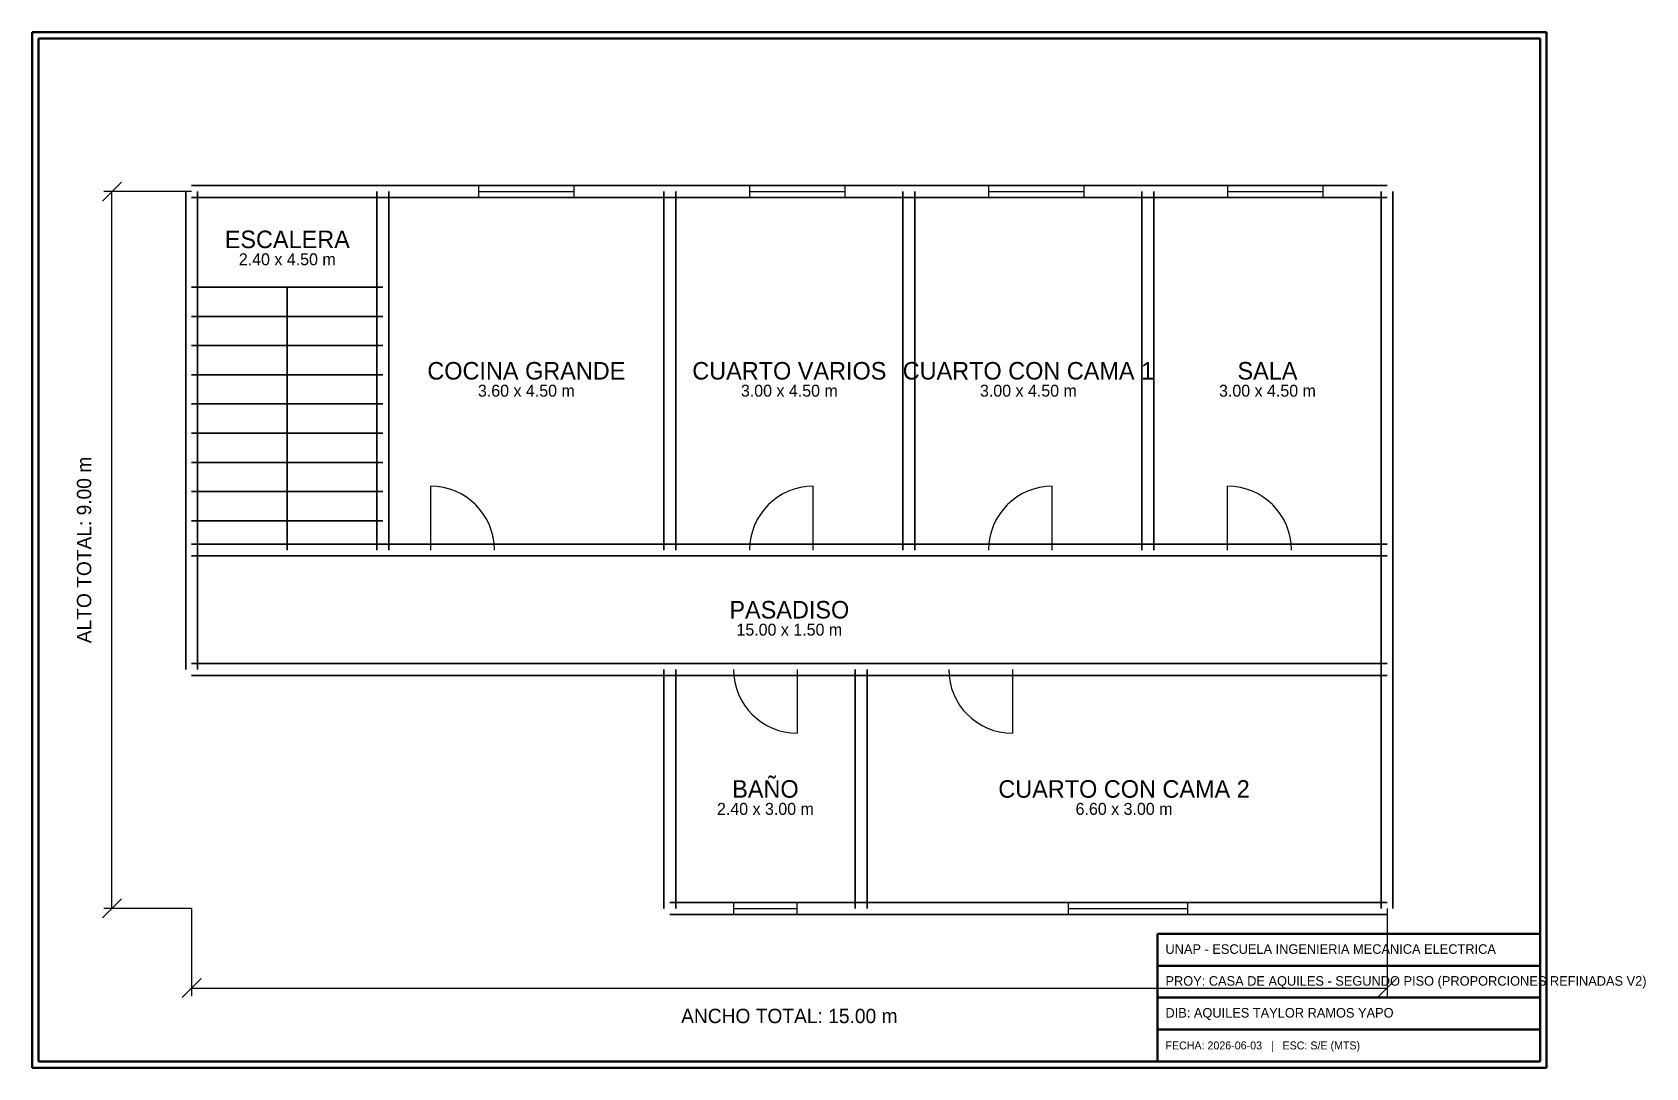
# Model space of a CAD drawing. Header units: metres. Extents: x -2 to 18.2, y -2 to 11.
import ezdxf
from ezdxf.enums import TextEntityAlignment as Align

# ---------------------------------------------------------------- set-up
doc = ezdxf.new("R2010")
doc.units = ezdxf.units.M
for name, color, linetype in [('COTAS', 8, 'Continuous'), ('PUERTAS', 1, 'Continuous'), ('TEXTOS', 2, 'Continuous'), ('VENTANAS', 4, 'Continuous')]:
    doc.layers.add(name, color=color, linetype=linetype)
doc.layers.add('MARCO', color=7, linetype='Continuous', lineweight=50)
doc.layers.add('MUROS', color=7, linetype='Continuous', lineweight=35)

msp = doc.modelspace()

# ---------------------------------------------------------------- linework, layer by layer
at = {"layer": 'COTAS'}
for p, q in [((-1.12, 8.88), (-0.88, 9.12)), ((0, 9), (-1.1, 9)), ((-1, 0), (-1, 9)), ((-1.12, -0.12), (-0.88, 0.12)), ((0, 0), (-1.1, 0)), ((0, 0), (0, -1.1)), ((15, 0), (15, -1.1)), ((-0.12, -1.12), (0.12, -0.88)), ((0, -1), (15, -1)), ((14.88, -1.12), (15.12, -0.88))]:
    msp.add_line(p, q, dxfattribs=at)
at = {"layer": 'MARCO'}
for p, q in [((17, 11), (-2, 11)), ((-2, 11), (-2, -2)), ((17, -2), (17, 11)), ((16.92, 10.92), (-1.92, 10.92)), ((-1.92, 10.92), (-1.92, -1.92)), ((16.92, -1.92), (16.92, 10.92)), ((12.12, -1.92), (12.12, -0.32)), ((12.12, -0.32), (16.92, -0.32)), ((12.12, -0.72), (16.92, -0.72)), ((12.12, -1.12), (16.92, -1.12)), ((12.12, -1.52), (16.92, -1.52)), ((-2, -2), (17, -2)), ((-1.92, -1.92), (16.92, -1.92))]:
    msp.add_line(p, q, dxfattribs=at)
at = {"layer": 'MUROS'}
for p, q in [((-0.075, 4.5), (-0.075, 9)), ((0, 9.075), (2.4, 9.075)), ((0, 8.925), (2.4, 8.925)), ((0.075, 4.5), (0.075, 9)), ((2.325, 4.5), (2.325, 9)), ((2.4, 9.075), (6, 9.075)), ((2.4, 8.925), (6, 8.925)), ((2.475, 4.5), (2.475, 9)), ((5.925, 4.5), (5.925, 9)), ((6, 9.075), (9, 9.075)), ((6, 8.925), (9, 8.925)), ((6.075, 4.5), (6.075, 9)), ((8.925, 4.5), (8.925, 9)), ((9, 9.075), (12, 9.075)), ((9, 8.925), (12, 8.925)), ((9.075, 4.5), (9.075, 9)), ((11.925, 4.5), (11.925, 9)), ((12, 9.075), (15, 9.075)), ((12, 8.925), (15, 8.925)), ((12.075, 4.5), (12.075, 9)), ((14.925, 4.5), (14.925, 9)), ((15.075, 4.5), (15.075, 9)), ((0, 7.8), (2.4, 7.8)), ((1.2, 4.5), (1.2, 7.8)), ((0, 7.433), (1.2, 7.433)), ((1.2, 7.433), (2.4, 7.433)), ((0, 7.067), (1.2, 7.067)), ((1.2, 7.067), (2.4, 7.067)), ((0, 6.7), (1.2, 6.7)), ((1.2, 6.7), (2.4, 6.7)), ((0, 6.333), (1.2, 6.333)), ((1.2, 6.333), (2.4, 6.333)), ((0, 5.967), (1.2, 5.967)), ((1.2, 5.967), (2.4, 5.967)), ((0, 5.6), (1.2, 5.6)), ((1.2, 5.6), (2.4, 5.6)), ((0, 5.233), (1.2, 5.233)), ((1.2, 5.233), (2.4, 5.233)), ((0, 4.867), (1.2, 4.867)), ((1.2, 4.867), (2.4, 4.867)), ((-0.075, 3), (-0.075, 4.5)), ((0, 4.575), (2.4, 4.575)), ((0, 4.575), (15, 4.575)), ((0.075, 3), (0.075, 4.5)), ((2.4, 4.575), (6, 4.575)), ((6, 4.575), (9, 4.575)), ((9, 4.575), (12, 4.575)), ((12, 4.575), (15, 4.575)), ((14.925, 3), (14.925, 4.5)), ((15.075, 3), (15.075, 4.5)), ((0, 4.425), (2.4, 4.425)), ((0, 4.425), (15, 4.425)), ((2.4, 4.425), (6, 4.425)), ((6, 4.425), (9, 4.425)), ((9, 4.425), (12, 4.425)), ((12, 4.425), (15, 4.425)), ((0, 3.075), (15, 3.075)), ((6, 3.075), (8.4, 3.075)), ((8.4, 3.075), (15, 3.075)), ((0, 2.925), (15, 2.925)), ((5.925, 0), (5.925, 3)), ((6, 2.925), (8.4, 2.925)), ((6.075, 0), (6.075, 3)), ((8.325, 0), (8.325, 3)), ((8.4, 2.925), (15, 2.925)), ((8.475, 0), (8.475, 3)), ((14.925, 0), (14.925, 3)), ((15.075, 0), (15.075, 3)), ((6, 0.075), (8.4, 0.075)), ((8.4, 0.075), (15, 0.075)), ((6, -0.075), (8.4, -0.075)), ((8.4, -0.075), (15, -0.075))]:
    msp.add_line(p, q, dxfattribs=at)
at = {"layer": 'PUERTAS'}
for p, q in [((3, 4.5), (3, 5.3)), ((7.8, 4.5), (7.8, 5.3)), ((10.8, 4.5), (10.8, 5.3)), ((13, 4.5), (13, 5.3)), ((7.6, 3), (7.6, 2.2)), ((10.3, 3), (10.3, 2.2))]:
    msp.add_line(p, q, dxfattribs=at)
for centre, start, end in [((3, 4.5), 0, 90), ((7.8, 4.5), 90, 180), ((10.8, 4.5), 90, 180), ((13, 4.5), 0, 90), ((7.6, 3), 180, 270), ((10.3, 3), 180, 270)]:
    msp.add_arc(centre, 0.8, start, end, dxfattribs=at)
at = {"layer": 'VENTANAS'}
for p, q in [((4.8, 9.075), (3.6, 9.075)), ((3.6, 9.075), (3.6, 8.925)), ((3.6, 9), (4.8, 9)), ((3.6, 8.925), (4.8, 8.925)), ((4.8, 8.925), (4.8, 9.075)), ((8.2, 9.075), (7, 9.075)), ((7, 9.075), (7, 8.925)), ((7, 9), (8.2, 9)), ((7, 8.925), (8.2, 8.925)), ((8.2, 8.925), (8.2, 9.075)), ((11.2, 9.075), (10, 9.075)), ((10, 9.075), (10, 8.925)), ((10, 9), (11.2, 9)), ((10, 8.925), (11.2, 8.925)), ((11.2, 8.925), (11.2, 9.075)), ((14.2, 9.075), (13, 9.075)), ((13, 9.075), (13, 8.925)), ((13, 9), (14.2, 9)), ((13, 8.925), (14.2, 8.925)), ((14.2, 8.925), (14.2, 9.075)), ((7.6, 0.075), (6.8, 0.075)), ((6.8, 0.075), (6.8, -0.075)), ((6.8, 0), (7.6, 0)), ((7.6, -0.075), (7.6, 0.075)), ((12.5, 0.075), (11, 0.075)), ((11, 0.075), (11, -0.075)), ((11, 0), (12.5, 0)), ((12.5, -0.075), (12.5, 0.075)), ((6.8, -0.075), (7.6, -0.075)), ((11, -0.075), (12.5, -0.075))]:
    msp.add_line(p, q, dxfattribs=at)

# ---------------------------------------------------------------- texts
at = {"layer": 'COTAS'}
msp.add_text('ALTO TOTAL: 9.00 m', height=0.18, rotation=90, dxfattribs=at).set_placement((-1.35, 4.5), align=Align.MIDDLE_CENTER)
msp.add_text('ANCHO TOTAL: 15.00 m', height=0.18, dxfattribs=at).set_placement((7.5, -1.35), align=Align.MIDDLE_CENTER)
at = {"layer": 'TEXTOS'}
for s, height, p in [('ESCALERA', 0.22, (1.2, 8.4)), ('2.40 x 4.50 m', 0.15, (1.2, 8.15)), ('COCINA GRANDE', 0.22, (4.2, 6.75)), ('CUARTO VARIOS', 0.22, (7.5, 6.75)), ('CUARTO CON CAMA 1', 0.22, (10.5, 6.75)), ('SALA', 0.22, (13.5, 6.75)), ('3.60 x 4.50 m', 0.15, (4.2, 6.5)), ('3.00 x 4.50 m', 0.15, (7.5, 6.5)), ('3.00 x 4.50 m', 0.15, (10.5, 6.5)), ('3.00 x 4.50 m', 0.15, (13.5, 6.5)), ('PASADISO', 0.22, (7.5, 3.75)), ('15.00 x 1.50 m', 0.15, (7.5, 3.5)), ('BAÑO', 0.22, (7.2, 1.5)), ('CUARTO CON CAMA 2', 0.22, (11.7, 1.5)), ('2.40 x 3.00 m', 0.15, (7.2, 1.25)), ('6.60 x 3.00 m', 0.15, (11.7, 1.25))]:
    msp.add_text(s, height=height, dxfattribs=at).set_placement(p, align=Align.MIDDLE_CENTER)
for s, height, p in [('UNAP - ESCUELA INGENIERIA MECANICA ELECTRICA', 0.12, (12.22, -0.57)), ('PROY: CASA DE AQUILES - SEGUNDO PISO (PROPORCIONES REFINADAS V2)', 0.12, (12.22, -0.97)), ('DIB: AQUILES TAYLOR RAMOS YAPO', 0.12, (12.22, -1.37)), ('FECHA: 2026-06-03   |   ESC: S/E (MTS)', 0.1, (12.22, -1.77))]:
    msp.add_text(s, height=height, dxfattribs=at).set_placement(p)

doc.saveas('drawing.dxf')
